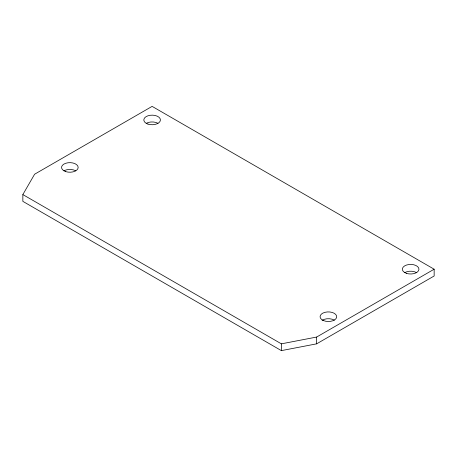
<?xml version="1.0" encoding="UTF-8"?>
<svg xmlns="http://www.w3.org/2000/svg" width="457" height="457" viewBox="0 0 457 457"><rect width="100%" height="100%" fill="white"/><g stroke="black" fill="none" stroke-linecap="round" stroke-linejoin="round"><path stroke-width="0.69" d="M22.85 194.579L34.601 174.226L152.118 106.378L434.15 269.207L434.15 275.994L316.638 343.841L281.381 350.622L22.85 201.36L22.85 194.579L281.381 343.841L316.638 337.055L434.15 269.207M316.638 337.055L316.638 343.841M281.381 343.841L281.381 350.622M322.122 320.334A8.312 4.799 0 0 1 334.37 320.157M404.771 272.601A8.312 4.799 0 0 1 416.521 272.601M63.98 170.832A8.312 4.799 0 0 1 75.731 170.832M146.24 123.339A8.312 4.799 0 0 1 157.991 123.339M147.959 124.098A8.312 4.799 0 0 0 160.424 119.945A8.312 4.799 0 0 0 147.959 115.792A8.312 4.799 0 0 0 147.959 124.098M406.49 273.36A8.312 4.799 0 0 0 418.955 269.207A8.312 4.799 0 0 0 406.49 265.054A8.312 4.799 0 0 0 406.49 273.36M65.699 171.592A8.312 4.799 0 0 0 78.164 167.439A8.312 4.799 0 0 0 65.699 163.286A8.312 4.799 0 0 0 65.699 171.592M323.493 320.58A8.312 4.799 0 0 0 336.649 317.204A8.312 4.799 0 0 0 325.013 312.314A8.312 4.799 0 0 0 323.493 320.58"/></g></svg>
